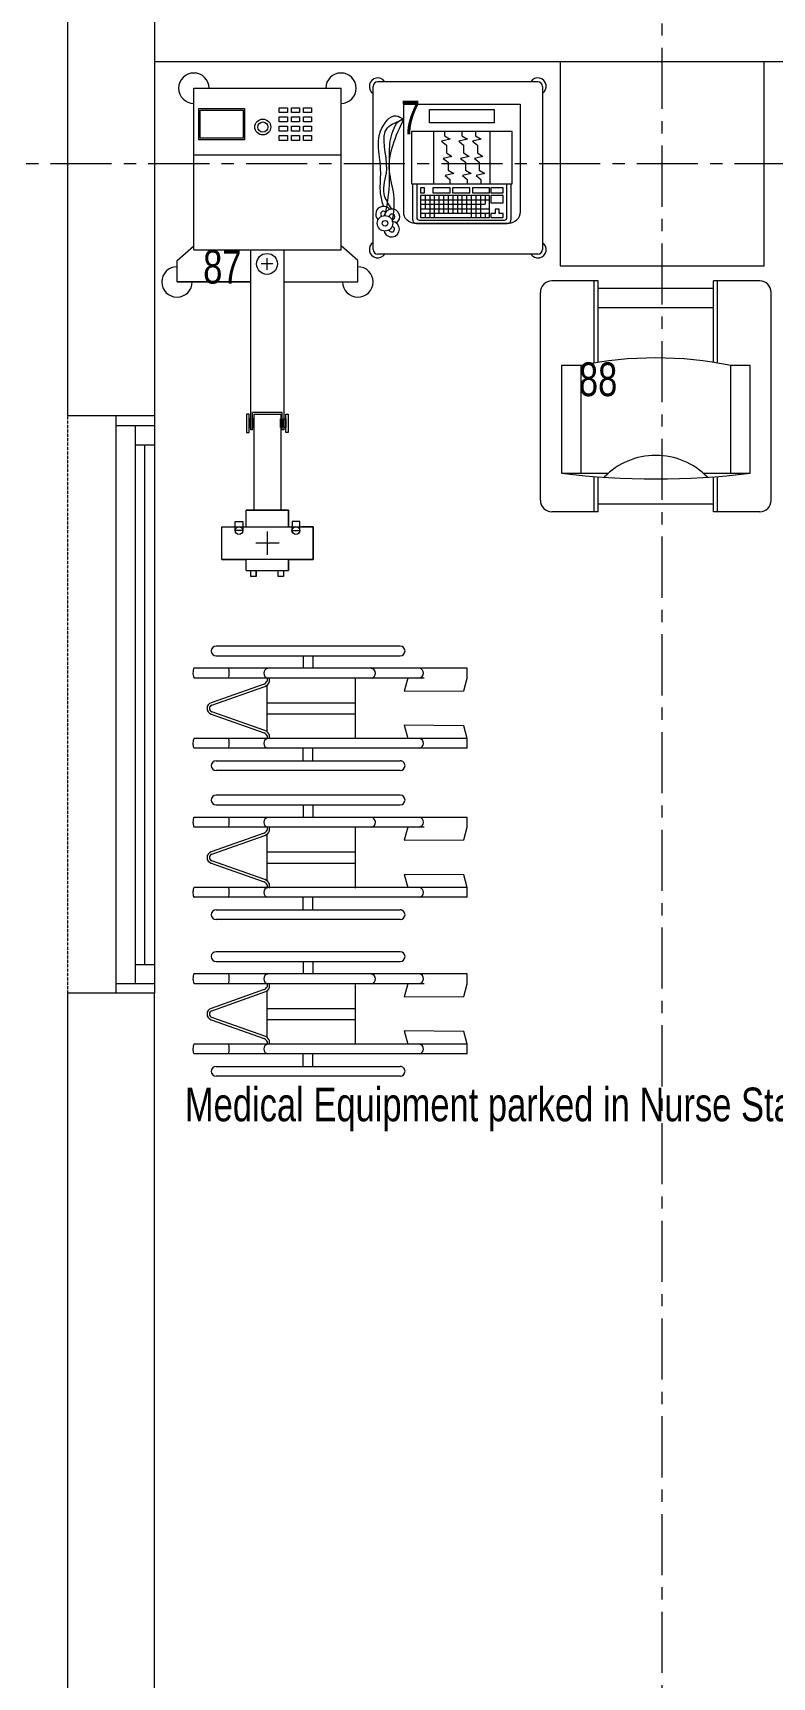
# Model space of a CAD drawing. Header units: millimetres. Extents: x 26027 to 581921, y 7230 to 233891.
# Drawn here: x 464215 to 466137, y 189363 to 193635 of the extents above; entities that cross this region are included whole.
import ezdxf

# ---------------------------------------------------------------- set-up
doc = ezdxf.new("R2010")
doc.units = ezdxf.units.MM
doc.header["$LTSCALE"] = 5
doc.linetypes.add('CENTER', pattern=[50.800000000000004, 31.75, -6.35, 6.35, -6.35])
doc.linetypes.add('HIDDEN2', pattern=[0.1875, 0.125, -0.0625])
for name, color, linetype, lineweight in [('Aluminum', 7, 'Continuous', 5), ('Medical Equipment and Furniture', 163, 'Continuous', 0), ('Medical Equipment and Furniture1', 163, 'Continuous', 5), ('Proj', 7, 'HIDDEN2', 5), ('Structure', 20, 'Continuous', 5), ('Walls', 32, 'Continuous', 5)]:
    doc.layers.add(name, color=color, linetype=linetype, lineweight=lineweight)
doc.layers.add('axes', color=9, linetype='Continuous')
doc.styles.add('X3G_ENTITY_257CFD', font='swisscl.ttf', dxfattribs={"height": 200})

# ---------------------------------------------------------------- blocks, each defined once
blk = doc.blocks.new('HF14449A-P')
for p, q in [((-0.2243775059751442, 0.0577370373966586), (-0.7026048648096104, 0.05773703739666241)), ((-0.04999999999999999, 0), (-0.7602007859651527, -5.054984208996416e-15)), ((-0.7026048648096106, 0.03233703739660326), (-0.2243775059751444, 0.03233703739659945)), ((-0.4762358073185771, 0.03205029861285438), (-0.4762358073185771, -0.0002950138872212758)), ((-0.4508358073185177, 0.03205029861285416), (-0.4508358073185179, -0.0002950138872215013)), ((-0.04999999999999999, -0.02546865540998122), (-0.04999999999999999, 0)), ((-0.1618031039336351, -0.02540000000006603), (-0.7597345173729635, -0.02540000000006154)), ((-0.5779570220005814, -0.04094671940020574), (-0.715803614172783, -0.0895781253343097)), ((-0.5699330887511544, -0.0249490048305598), (-0.5699330887511544, -0.03324462882808872)), ((-0.5635830887511395, -0.03462026651602752), (-0.5635830887511395, -0.02510498611284625)), ((-0.3406452755967694, -0.1836926569049857), (-0.3406452755967694, -0.02510498611284427)), ((-0.2045311156582478, -0.0254000000000658), (-0.2137922712057258, -0.05952686438313258)), ((-0.05894155976088927, -0.05841782636047377), (-0.04999999999999999, -0.02546865540998122)), ((-0.7136895064055186, -0.09556586718853083), (-0.5759671819457279, -0.04700435971061574)), ((-0.570845275597542, -0.0440487082108167), (-0.570845275597542, -0.1647392152101756)), ((-0.2137922712057258, -0.05952686438313258), (-0.05894155976088927, -0.05841782636047377)), ((-0.715803614172783, -0.1192097980866842), (-0.5779570220005821, -0.1678412040207864)), ((-0.5759671819457277, -0.1617835637103768), (-0.7136895064055184, -0.1132220562324626)), ((-0.570845275597542, -0.08993485218987125), (-0.3406452755967694, -0.08993485218987127)), ((-0.570845275597542, -0.1188530712311206), (-0.3406452755967694, -0.1188530712311206)), ((-0.05894155976089149, -0.1493492852977452), (-0.2137922712057282, -0.1482402472750863)), ((-0.2137922712057282, -0.1482402472750863), (-0.2045312076090601, -0.1823667728243303)), ((-0.04990334317732587, -0.18265463148602), (-0.05894155976089149, -0.1493492852977452)), ((-0.05000000000000066, -0.1826621255453766), (-0.7602007859651534, -0.1826621255453819)), ((-0.05000000000000066, -0.2077671116582189), (-0.7592690704582763, -0.2077671116582242)), ((-0.5699330887511542, -0.1755432945929038), (-0.5699330887511542, -0.1836926569049863)), ((-0.5635830887511393, -0.1836926569049863), (-0.5635830887511393, -0.174167656904965)), ((-0.476235807318576, -0.2401124241582979), (-0.4762358073185762, -0.207767111658222)), ((-0.4508358073185166, -0.2401124241582974), (-0.4508358073185168, -0.2077671116582218)), ((-0.05000000000000066, -0.2077671116582189), (-0.05000000000000066, -0.1826621255453766)), ((-0.7026048648096095, -0.2403991629420465), (-0.2243775059751436, -0.2403991629420427)), ((-0.2243775059751433, -0.2657991629421019), (-0.7026048648096095, -0.2657991629421059))]:
    blk.add_line(p, q)
for centre, radius, start, end in [((-0.7026048648096104, 0.04503703739663294), 0.01270000000002967, 90, 180), ((-0.7026048648096104, 0.04503703739663294), 0.01270000000002961, 180, 270), ((-0.2243775059751444, 0.04503703739662913), 0.0127000000000296, 0, 89.99999999999841), ((-0.2243775059751444, 0.04503703739662913), 0.01270000000002961, 270, 0), ((-0.566079508239445, -0.01284776864409838), 0.01270000000002961, 98.73327038483916, 261.2511914792197), ((-0.5847926271257111, -0.0257948213360439), 0.01662244002466088, 294.2819703179935, 333.3731708131581), ((-0.5847926271257111, -0.0257948213360439), 0.02297244002467565, 292.5925545036951, 337.4074454963046), ((-0.301022758555312, -0.01288636813252329), 0.01270000000002962, 279.8277505499607, 82.50015573991185), ((-0.7105766807991707, -0.1043939617104967), 0.01571081920264343, 109.4325194380774, 250.5674805619225), ((-0.7105766807991707, -0.1043939617104967), 0.009360819202628655, 109.4228781946352, 250.5771218053662), ((-0.5847926271257107, -0.1829931020849487), 0.01662244002466079, 26.62682918684179, 65.71802968200791), ((-0.5847926271257107, -0.1829931020849487), 0.02297244002467567, 22.59255450369536, 67.40744549630338), ((-0.5660795082394439, -0.1952143569013449), 0.01270000000002957, 98.74880852078181, 261.2667296151592), ((-0.7026048648096095, -0.2530991629420762), 0.01270000000002958, 90, 180), ((-0.7026048648096095, -0.2530991629420762), 0.01270000000002967, 180, 270), ((-0.2243775059751433, -0.2530991629420724), 0.01270000000002959, 0, 90.00000000000159), ((-0.2243775059751433, -0.2530991629420724), 0.01270000000002961, 270, 0)]:
    blk.add_arc(centre, radius, start, end)
for centre, major_axis, ratio, start_param, end_param in [((-0.7597345173729635, -0.01255223135597267), (-5.915017985722951e-17, 0.01270000000002961), 0.2413765849549183, 0.1526955143072228, 3.141592653589811), ((-0.6698250405496151, -0.01270000510481024), (-3.162756151788923e-17, 0.012697209258653), 0.07812500689761234, 3.141592653589529, 6.498141927817123), ((-0.1757684522076221, -0.01248005796425654), (-1.059669164413782e-16, 0.01270000000002963), 0.9645786867561409, 3.250376864358358, 6.096806715279353), ((-0.759734928211715, -0.1952146186017943), (-1.451081288490829e-05, 0.01269126610106531), 0.2416784160878545, 0.1477409326276395, 3.289333586217433), ((-0.6698250405496158, -0.1953621306501871), (3.020299524565961e-17, 0.01269720925865308), 0.07812500689761107, 3.141592653589598, 6.498141927817073), ((-0.1757684522076228, -0.1951457014914397), (-1.231854239787966e-15, 0.01270000000002964), 0.9645786867561366, 3.252899155220677, 6.098307585245313)]:
    blk.add_ellipse(centre, major_axis=major_axis, ratio=ratio, start_param=start_param, end_param=end_param)
blk = doc.blocks.new('IC.9')
at = {"layer": 'Medical Equipment and Furniture1'}
for p, q in [((32.35900921220991, -23.41280864571269), (31.94300921220992, -23.41280864571269)), ((31.93100921220991, -23.84866390138617), (31.93100921220991, -23.42480864571269)), ((32.37100921220991, -23.42480864571269), (32.37100921220991, -23.84866390138617)), ((32.03313819378553, -23.67841996201236), (32.29017819378555, -23.67841996201241)), ((32.06601789378544, -23.70823846401538), (32.06601789378539, -23.74293886401546)), ((32.07801309378533, -23.70823846401544), (32.07801309378539, -23.76607246401554)), ((32.09000829378539, -23.70823846401535), (32.09000829378539, -23.76607246401528)), ((32.10200349378539, -23.70823846401544), (32.10200349378539, -23.7545056640156)), ((32.11399869378522, -23.70823846401544), (32.11399869378522, -23.7545056640154)), ((32.12599389378528, -23.70823846401538), (32.12599389378522, -23.75450566401551)), ((32.13798909378511, -23.70823846401538), (32.13798909378517, -23.75450566401523)), ((32.14998429378517, -23.70823846401555), (32.14998429378511, -23.75450566401534)), ((32.16197949378511, -23.70823846401544), (32.16197949378522, -23.75450566401548)), ((32.17397469378511, -23.70823846401535), (32.17397469378511, -23.75450566401534)), ((32.18596989378511, -23.70823846401544), (32.18596989378517, -23.76607246401539)), ((32.19796509378511, -23.70823846401535), (32.19796509378506, -23.76607246401539)), ((32.20996029378495, -23.70823846401549), (32.20996029378495, -23.76607246401539)), ((32.22195549378495, -23.70823846401544), (32.22195549378495, -23.7313720640154)), ((32.05402269378544, -23.71980526401541), (32.23395069378546, -23.71980526401546)), ((32.05402269378556, -23.73137206401535), (32.22195549378495, -23.7313720640154)), ((32.0540226937855, -23.74293886401557), (32.23395069378557, -23.74293886401546)), ((32.0540226937855, -23.75450566401548), (32.23395069378563, -23.7545056640154)), ((32.0660178937855, -23.7545056640154), (32.0660178937855, -23.76607246401548)), ((32.22195549378495, -23.7545056640154), (32.221955493785, -23.76607246401551)), ((32.35900921220991, -23.86066390138618), (31.94300921220992, -23.86066390138618))]:
    blk.add_line(p, q, dxfattribs=at)
blk.add_lwpolyline([(32.28285819378556, -23.78123596201237), (32.04045819378553, -23.78123596201237, -0.414213562373095), (32.01045819378555, -23.75123596201237), (32.01045819378555, -23.47107681617243), (32.31285819378559, -23.47107681617243), (32.31285819378559, -23.75123596201237, -0.414213562373095)], format="xyb", close=True, dxfattribs=at)
for points in [[(32.24562993178586, -23.51931305940261), (32.07768645578528, -23.51931305940261), (32.07768645578528, -23.48495281233352), (32.24562993178586, -23.48495281233352)], [(32.29285819378561, -23.5418910565152), (32.03045819378553, -23.5418910565152), (32.03045819378553, -23.67841996201238), (32.29285819378561, -23.67841996201238)], [(32.23538122862936, -23.5418910565152), (32.08793515894178, -23.5418910565152), (32.08793515894178, -23.67841996201236), (32.23538122862936, -23.67841996201236)], [(32.05402269378544, -23.70181246401543), (32.06494689378547, -23.7018124640154), (32.06494689378553, -23.68896046401542), (32.0540226937855, -23.68896046401528)], [(32.05402269378556, -23.76607246401539), (32.23395069378557, -23.76607246401548), (32.23395069378557, -23.70823846401541), (32.05402269378538, -23.70823846401544)], [(32.08615269378538, -23.70181246401549), (32.13113469378555, -23.70181246401521), (32.1311346937855, -23.68896046401542), (32.08615269378549, -23.68896046401551)], [(32.13756069378553, -23.70181246401526), (32.18254269378554, -23.70181246401549), (32.18254269378565, -23.68896046401531), (32.13756069378553, -23.68896046401537)], [(32.18896869378563, -23.70181246401543), (32.23395069378557, -23.70181246401535), (32.23395069378546, -23.68896046401531), (32.18896869378551, -23.68896046401551)], [(32.23716369378559, -23.70181246401529), (32.26929369378564, -23.70181246401535), (32.26929369378564, -23.68896046401551), (32.23716369378553, -23.68896046401537)], [(32.23716369378559, -23.72751646401537), (32.26929369378558, -23.72751646401545), (32.26929369378558, -23.70823846401535), (32.23716369378565, -23.7082384640153)], [(32.23716369378559, -23.76607246401534), (32.26929369378558, -23.76607246401539), (32.26929369378564, -23.75514826401542), (32.25836949378561, -23.7551482640153), (32.25836949378561, -23.74422406401544), (32.24808789378557, -23.7442240640155), (32.24808789378562, -23.75514826401547), (32.23716369378553, -23.75514826401533)]]:
    blk.add_lwpolyline(points, close=True, dxfattribs=at)
for points in [[(32.11674626712306, -23.5418910565152), (32.11674626712306, -23.55312414746118), (32.13129274384073, -23.56237481156856), (32.10881187438235, -23.56766111785333), (32.12137434779584, -23.57757275619181), (32.12137434779584, -23.59541360603015)], [(32.16165819378557, -23.5418910565152), (32.16165819378557, -23.55312414746118), (32.17620467050324, -23.56237481156856), (32.15372380104486, -23.56766111785333), (32.1662862744584, -23.57757275619181), (32.1662862744584, -23.59541360603015)], [(32.19741196313475, -23.5418910565152), (32.19741196313475, -23.55312414746118), (32.21195843985248, -23.56237481156856), (32.18947757039405, -23.56766111785333), (32.20204004380759, -23.57757275619181), (32.20204004380759, -23.59541360603015)], [(32.12137434779584, -23.58649318111097), (32.12137434779584, -23.59772627205695), (32.13592082451356, -23.60697693616436), (32.11343995505513, -23.61226324244913), (32.12600242846867, -23.62217488078758), (32.12600242846867, -23.64001573062592)], [(32.1662862744584, -23.58649318111097), (32.1662862744584, -23.59772627205695), (32.18083275117607, -23.60697693616436), (32.15835188171764, -23.61226324244913), (32.17091435513117, -23.62217488078758), (32.17091435513117, -23.64001573062592)], [(32.20204004380759, -23.58649318111097), (32.20204004380759, -23.59772627205695), (32.21658652052531, -23.60697693616436), (32.19410565106688, -23.61226324244913), (32.20666812448042, -23.62217488078758), (32.20666812448042, -23.64001573062592)], [(32.12600242846867, -23.63109530570676), (32.12600242846867, -23.64232839665274), (32.14054890518639, -23.65157906076013), (32.11806803572796, -23.6568653670449), (32.1306305091415, -23.66677700538338), (32.1306305091415, -23.67841996201238)], [(32.17091435513117, -23.63109530570676), (32.17091435513117, -23.64232839665274), (32.1854608318489, -23.65157906076013), (32.16297996239047, -23.6568653670449), (32.175542435804, -23.66677700538338), (32.175542435804, -23.67841996201238)], [(32.20666812448042, -23.63109530570676), (32.20666812448042, -23.64232839665274), (32.22121460119808, -23.65157906076013), (32.19873373173971, -23.6568653670449), (32.21129620515325, -23.66677700538338), (32.21129620515325, -23.67841996201238)]]:
    blk.add_lwpolyline(points, dxfattribs=at)
for points in [[(32.03313819378553, -23.67841996201236), (32.03313819378548, -23.77021996201239, 0.4142135623732891), (32.04415419378552, -23.7812359620124), (32.27916219378562, -23.78123596201235, 0.4142135623734691), (32.29017819378566, -23.77021996201233), (32.29017819378555, -23.67841996201241)], [(32.04438369378556, -23.67841996201224), (32.04438369378545, -23.76607246401539, 0.414213562373095), (32.05080969378548, -23.77249846401551), (32.2725066937856, -23.77249846401551, 0.414213562373095), (32.27893269378558, -23.76607246401539), (32.27893269378558, -23.67841996201236)]]:
    blk.add_lwpolyline(points, format="xyb", dxfattribs=at)
for radius in [0.02020037412835518, 0.007369391614687629]:
    blk.add_circle((31.96192594937924, -23.78070605433834), radius, dxfattribs=at)
for centre, radius, start, end in [((31.94300921220992, -23.42480864571269), 0.02184401728573721, 33.32239747338802, 236.6776025268943), ((31.94300921220992, -23.42480864571269), 0.012, 90, 180), ((32.35900921220991, -23.42480864571269), 0.02184401728573721, 303.3223974731058, 146.677602526612), ((32.35900921220991, -23.42480864571269), 0.012, 0, 90), ((31.95792985451271, -23.75674487071586), 0.02020037412835518, 36.58801319847039, 226.4298396665764), ((31.95792985451271, -23.75674487071586), 0.007369391614687629, 39.18351800137962, 230.7800821151149), ((31.97990837627907, -23.76406641235812), 0.02020037412835518, 306.531056733292, 170.1101918550076), ((31.97924236046794, -23.79601457454564), 0.02020037412835518, 193.6255468927605, 83.41806949186697), ((31.97924236046794, -23.79601457454564), 0.007369391614687629, 196.5334988627646, 80.51011752260426), ((31.97990837627907, -23.76406641235812), 0.007369391614687629, 269.7291609013587, 175.8287378496676), ((31.94300921220992, -23.84866390138617), 0.02184401728573721, 123.3223974731057, 326.677602526612), ((32.35900921220991, -23.84866390138617), 0.02184401728573721, 213.322397473388, 56.67760252689428), ((31.94300921220992, -23.84866390138617), 0.012, 180, 270), ((32.35900921220991, -23.84866390138617), 0.012, 270, 0)]:
    blk.add_arc(centre, radius, start, end, dxfattribs=at)
for points in [[(31.95792985451271, -23.7365444965875), (31.95032549880409, -23.70285985146134), (31.95075222426294, -23.65381586102754), (31.94787695892438, -23.60988413190094), (31.95060746170219, -23.54098066740173), (31.99088386311257, -23.50141245908048), (32.01060019978826, -23.51030313272142)], [(31.97990837627907, -23.74386603822975), (31.95945094171782, -23.70418204785082), (31.96630771763529, -23.64079670167916), (31.96802218169404, -23.53286997310477), (32.01045819378555, -23.51059940586703)], [(31.98155780537832, -23.77594734180684), (31.98484704826683, -23.70671363369991), (31.97359795755614, -23.64512172664013), (32.01045819378555, -23.51059940586703), (32.01060019978826, -23.51030313272142)]]:
    blk.add_spline(points, degree=3, dxfattribs=at)
blk.add_open_spline([(31.96192594937924, -23.76050568020997), (31.96559744590468, -23.74271138166634), (31.97642022990829, -23.6902576074898), (31.97173908958501, -23.61521641067691), (31.97523445304302, -23.55232320440797), (31.99538639805877, -23.50941739577567), (32.0104581937855, -23.51059940586703)], degree=3, knots=[0, 0, 0, 0, 54.60149237066082, 160.9534842570858, 215.6461979976567, 261.9934536385832, 261.9934536385832, 261.9934536385832, 261.9934536385832], dxfattribs=at)
blk = doc.blocks.new('IC.15')
at = {"layer": 'Medical Equipment and Furniture1'}
for p, q in [((39.14065646081735, -21.9512657528137), (39.10277658437076, -21.99501575281374)), ((39.19649791079314, -21.9512657528137), (39.14065646081735, -21.9512657528137)), ((39.19649791079314, -22.1432657528137), (39.19649791079337, -21.9512657528137)), ((38.69309873401676, -22.37751575281368), (38.69309873401676, -21.99501575281374)), ((39.11309873401683, -21.99501575281374), (38.69309873401676, -21.99501575281374)), ((38.86741137594981, -21.99501575281374), (38.86741137594981, -22.37751575281368)), ((39.11309873401683, -22.14326575281461), (39.11309873401683, -21.99501575281374)), ((39.91791357378224, -22.06779817599499), (39.83260124440608, -22.06779827349737)), ((39.83260124440608, -22.06779827349737), (39.83260124440699, -22.0975357140228)), ((39.91791362253412, -22.1314218199982), (39.91791357378224, -22.06779817599499)), ((39.8326012444079, -22.13142186875098), (39.78922016866954, -22.13142186875189)), ((39.7892202661692, -22.13142211250147), (39.78922026617238, -22.24110939312845)), ((39.94649547700305, -22.13142186874734), (39.91791372003399, -22.13142186874825)), ((39.94649547700647, -22.24110914937432), (39.94649547700305, -22.13142186874734)), ((39.11309873401683, -22.22926575281463), (39.11309873401683, -22.14326575281461)), ((39.11309873401683, -22.14326575281461), (39.58064526617113, -22.14326575281461)), ((39.14959873401676, -22.17204451514021), (39.14959873401676, -22.20248699048898)), ((39.5806452661709, -22.14756575281467), (39.53557634472418, -22.14756575281444)), ((39.53557634472418, -22.14756575281444), (39.53557634472418, -22.2249657528148)), ((39.5806452661709, -22.14326575281461), (39.5806452661709, -22.14756575281467)), ((39.87525748222265, -22.15581801247413), (39.87525748222265, -22.21670296317143)), ((39.94623009120755, -22.14436260734988), (39.9621464993038, -22.14436332358446)), ((39.96214591430521, -22.15850079530946), (39.94649561813526, -22.15850016899435)), ((39.9621464993038, -22.14436332358446), (39.96214591430521, -22.15850079530946)), ((39.16481997169126, -22.18726575281471), (39.13437749634249, -22.18726575281471)), ((39.90569995757119, -22.18626048782266), (39.84481500687389, -22.18626048782266)), ((39.96214367181142, -22.21553818123516), (39.94649547700556, -22.21553818123584)), ((39.96214367181142, -22.21553818123516), (39.96214313556288, -22.2296756529604)), ((39.11309873401683, -22.37751575281368), (39.11309873401683, -22.22926575281463)), ((39.5806452661709, -22.22926575281463), (39.11309873401683, -22.22926575281463)), ((39.19649791079337, -22.42126575281372), (39.19649791079314, -22.22926575281372)), ((39.19649791079314, -22.22926575281372), (39.19649791079337, -22.42126575281372)), ((39.5806452661709, -22.2249657528148), (39.53557634472418, -22.2249657528148)), ((39.5806452661709, -22.2249657528148), (39.5806452661709, -22.22926575281463)), ((39.83260124441131, -22.24110914937751), (39.78922021742255, -22.24110914937864)), ((39.83260134191096, -22.2457354176247), (39.83260134191096, -22.24110944187669)), ((39.91791372003922, -22.30472270214841), (39.91791372003718, -22.24110914937478)), ((39.94649547700647, -22.24110914937432), (39.91791372003718, -22.24110914937478)), ((39.96214313556288, -22.2296756529604), (39.94622989645313, -22.22967501611924)), ((39.8326013906626, -22.30472279965079), (39.83260139066169, -22.27498535912559)), ((39.91791372003922, -22.30472270214841), (39.8326013906626, -22.30472279965079)), ((39.11309873401683, -22.37751575281368), (38.69309873401676, -22.37751575281368)), ((39.14065646081735, -22.42126575281372), (39.10277658437121, -22.37751575281368)), ((39.19649791079314, -22.42126575281372), (39.14065646081735, -22.42126575281372))]:
    blk.add_line(p, q, dxfattribs=at)
for points in [[(38.75644712077155, -22.07131417890082), (38.75644712077155, -22.09250195107779), (38.7437264238547, -22.09250195107779), (38.7437264238547, -22.07131417890082)], [(38.78056257876642, -22.07131417890082), (38.78056257876642, -22.09250195107779), (38.76784188184956, -22.09250195107779), (38.76784188184956, -22.07131417890082)], [(38.80467803676129, -22.07131417890082), (38.80467803676129, -22.09250195107779), (38.79195733984443, -22.09250195107779), (38.79195733984443, -22.07131417890082)], [(38.82879349475616, -22.07131417890082), (38.82879349475616, -22.09250195107779), (38.8160727978393, -22.09250195107779), (38.8160727978393, -22.07131417890082)], [(39.83260124440608, -22.06779827349737), (39.91791372003195, -22.06779827349487), (39.91791372003922, -22.30472270214841), (39.83260124441313, -22.30472270215091)], [(38.75644712077155, -22.10286452960781), (38.75644712077155, -22.12405230178501), (38.7437264238547, -22.12405230178501), (38.7437264238547, -22.10286452960781)], [(38.78056257876642, -22.10286452960781), (38.78056257876642, -22.12405230178501), (38.76784188184956, -22.12405230178501), (38.76784188184956, -22.10286452960781)], [(38.80467803676129, -22.10286452960781), (38.80467803676129, -22.12405230178501), (38.79195733984443, -22.12405230178501), (38.79195733984443, -22.10286452960781)], [(38.82879349475616, -22.10286452960781), (38.82879349475616, -22.12405230178501), (38.8160727978393, -22.12405230178501), (38.8160727978393, -22.10286452960781)], [(39.58738884472405, -22.1320157528146), (39.58738884472405, -22.13876575281461), (39.53976384472412, -22.13876575281461), (39.53976384472412, -22.1320157528146)], [(39.84243685838146, -22.10234222137251), (39.81881641937753, -22.10234222137342), (39.81881641937798, -22.12225303693981), (39.84243685838192, -22.12244405788942)], [(38.75644712077155, -22.13441488031481), (38.75644712077155, -22.15560265249201), (38.7437264238547, -22.15560265249201), (38.7437264238547, -22.13441488031481)], [(38.78056257876642, -22.13441488031481), (38.78056257876642, -22.15560265249201), (38.76784188184956, -22.15560265249201), (38.76784188184956, -22.13441488031481)], [(38.80467803676129, -22.13441488031481), (38.80467803676129, -22.15560265249201), (38.79195733984443, -22.15560265249201), (38.79195733984443, -22.13441488031481)], [(38.82879349475616, -22.13441488031481), (38.82879349475616, -22.15560265249201), (38.8160727978393, -22.15560265249201), (38.8160727978393, -22.13441488031481)], [(39.78922026617079, -22.1514357528149), (39.78922026617079, -22.22109575281502), (39.54014526617084, -22.22109575281502), (39.54014526617084, -22.1514357528149)], [(39.57482634472399, -22.13876575281461), (39.57482634472399, -22.14326575281461), (39.55232634472418, -22.14326575281461), (39.55232634472418, -22.13876575281461)], [(39.57482634472399, -22.14756575281444), (39.57482634472399, -22.15206575281445), (39.55232634472418, -22.15206575281445), (39.55232634472418, -22.14756575281444)], [(39.94623009120755, -22.14436260734988), (39.96214591430476, -22.14436260734942), (39.96214591430521, -22.15850079530946), (39.94623009120801, -22.15850079531015)], [(39.94649547700556, -22.21553818123584), (39.96214313556243, -22.21553818123516), (39.96214313556288, -22.2296756529604), (39.94649547700624, -22.22967565296108)], [(38.82686683196266, -22.24548595136594), (38.82686683196266, -22.36456871661721), (38.74598457060074, -22.36456871661721), (38.74598457060074, -22.24548595136594)], [(38.82311683196281, -22.24923595136579), (38.82311683196281, -22.36081871661736), (38.74973457060082, -22.36081871661736), (38.74973457060082, -22.24923595136579)], [(39.58738884472405, -22.2405157528151), (39.58738884472405, -22.23376575281509), (39.53976384472412, -22.23376575281509), (39.53976384472412, -22.2405157528151)], [(39.57482634472399, -22.2249657528148), (39.57482634472399, -22.22046575281479), (39.55232634472418, -22.22046575281479), (39.55232634472418, -22.2249657528148)], [(39.57482634472399, -22.23376575281509), (39.57482634472399, -22.22926575281508), (39.55232634472418, -22.22926575281508), (39.55232634472418, -22.23376575281509)], [(39.84243685838601, -22.27017875427487), (39.8188164193823, -22.27017875427578), (39.81881641938185, -22.25026793870961), (39.84243685838555, -22.25007691775795)]]:
    blk.add_lwpolyline(points, close=True, dxfattribs=at)
for points in [[(39.83260134191096, -22.24110914937751), (39.78922026617238, -22.24110914937864), (39.7892202661692, -22.13142211250147), (39.8326012444079, -22.13142211250056)], [(39.91791362253412, -22.1314221124976), (39.94649547700305, -22.13142211249692)], [(39.94649547700647, -22.24110914937432), (39.91791372003718, -22.24110914937478)]]:
    blk.add_lwpolyline(points, dxfattribs=at)
for centre, radius in [((39.84243685838169, -22.11239313963119), 0.01005091825833141), ((39.8424402366204, -22.11215783763578), 0.01005091825833141), ((39.14959873401676, -22.18726575281471), 0.027123966656014), ((38.79394624359429, -22.19834828892908), 0.02063505186326802), ((38.79394624359429, -22.19834828892908), 0.01313505186326802), ((39.84243685838601, -22.26012783601641), 0.01005091825833141)]:
    blk.add_circle(centre, radius, dxfattribs=at)
for centre, start, end in [((39.19649791079314, -21.9512657528137), 270, 180), ((38.69309873401676, -21.99501575281374), 0, 270), ((38.69309873401676, -22.37751575281368), 90, 0), ((39.19649791079314, -22.42126575281372), 180, 90)]:
    blk.add_arc(centre, 0.03953529688389972, start, end, dxfattribs=at)
blk = doc.blocks.new('ME11218-P')
at = {"layer": 'Medical Equipment and Furniture1'}
for p, q in [((0.01499999999992951, 0.5799999999999841), (0.1349999999999909, 0.5799999999999841)), ((0.125, 0.5799999999999841), (0.125, 0.4883125618935651)), ((0.1349999999999909, 0.5799999999999841), (0.1349999999999909, 0.4890594810876223)), ((0.1349999999999909, 0.5600000000000023), (0.4350000000000023, 0.5599999999999739)), ((0.4350000000000023, 0.5800000000000125), (0.5550000000000068, 0.5800000000000125)), ((0.4350000000000023, 0.5800000000000125), (0.4350000000000023, 0.4890594810876223)), ((0.44500000000005, 0.5799999999999841), (0.4449999999999932, 0.4883125618935651)), ((-0.01499999999998636, 0.549999999999983), (-0.0150000000000432, 0.01000000000001933)), ((0.5849999999999227, 0.549999999999983), (0.5849999999999227, 0.009999999999990905)), ((0.1613316734856198, 0.4799999999999613), (0.04000000000002046, 0.4799999999999898)), ((0.04000000000002046, 0.4799999999999898), (0.04000000000002046, 0.1999999999999886)), ((0.08999999999997499, 0.4799999999999898), (0.09000000000003183, 0.1999999999999886)), ((0.5299999999999727, 0.4799999999999898), (0.4086683265143165, 0.4799999999999898)), ((0.4799999999999613, 0.1999999999999886), (0.4799999999999613, 0.4799999999999898)), ((0.5299999999999727, 0.1999999999999886), (0.5299999999999727, 0.4799999999999898)), ((0.04000000000002046, 0.1999999999999886), (0.09000000000003183, 0.1999999999999602)), ((0.1249999999999432, 0.1934183749043825), (0.1249999999999432, -0.02000000000001023)), ((0.1349999999999909, 0.1917833953973229), (0.1349999999999909, -0.02000000000001023)), ((0.4350000000000023, 0.1917833953972945), (0.4350000000000023, -0.02000000000001023)), ((0.4449999999999932, 0.1934183749043825), (0.4449999999999932, -0.02000000000001023)), ((0.4799999999999613, 0.1999999999999886), (0.5299999999999727, 0.1999999999999886)), ((0.1349999999999909, 0.05000000000001137), (0.4350000000000023, 0.04999999999998295)), ((0.1349999999999341, 0), (0.4350000000000023, 0)), ((0.01499999999998636, -0.02000000000001023), (0.1349999999999909, -0.02000000000001023)), ((0.4350000000000023, -0.02000000000001023), (0.5550000000000637, -0.02000000000001023))]:
    blk.add_line(p, q, dxfattribs=at)
for centre, radius, start, end in [((0.01499999999998636, 0.5500000000000114), 0.03, 90, 180), ((0.5550000000000068, 0.549999999999983), 0.03, 0, 90), ((0.2849999999999682, -1.58650499296084), 2.080977627446308, 83.23870720670634, 96.7612927932969), ((0.285000000000025, 0.620773040320671), 0.1873790379524683, 224.2026724167708, 315.7973275832327), ((0.285000000000025, 1.140625), 0.9606249999999923, 258.2879728291412, 281.7120271708557), ((0.01499999999992951, 0.009999999999990905), 0.03, 180, 270), ((0.5550000000000068, 0.009999999999990905), 0.03, 270, 0)]:
    blk.add_arc(centre, radius, start, end, dxfattribs=at)

msp = doc.modelspace()

# ---------------------------------------------------------------- linework, layer by layer
at = {"layer": 'Aluminum'}
for p, q in [((464430.8119014823, 192639.7662618815, 2.361867224041323), (464430.8119014846, 191139.7662618815, 2.361867224041323)), ((464530.8119014823, 192639.7662618815, 2.361867224041323), (464530.8119014846, 191139.7662618815, 2.361867224041323)), ((464430.8119014823, 192614.7662618815, 2.361867224041323), (464530.8119014823, 192614.7662618815, 2.361867224041323)), ((464480.8119014823, 192614.7662618815, 2.361867224041323), (464480.8119014846, 191164.7662618815, 2.361867224041323)), ((464480.8119014823, 192564.7662618815, 2.361867224041323), (464530.8119014823, 192564.7662618815, 2.361867224041323)), ((464505.8119014846, 191214.7662618815, 2.361867224041323), (464505.8119014823, 192564.7662618815, 2.361867224041323)), ((464480.8119014846, 191214.7662618815, 2.361867224041323), (464530.8119014846, 191214.7662618815, 2.361867224041323)), ((464430.8119014846, 191164.7662618815, 2.361867224041323), (464530.8119014846, 191164.7662618815, 2.361867224041323))]:
    msp.add_line(p, q, dxfattribs=at)
at = {"layer": 'axes', "linetype": 'CENTER', "lineweight": 0}
for p, q in [((465850.8136326098, 120285.5883598276, 2.361868934011637), (465850.8136326098, 230891.1259078742, 2.361868934011637)), ((544175.8116164189, 193295.265920257, 2.361869228524742), (460984.268460267, 193295.265920257, 2.361869228524742))]:
    msp.add_line(p, q, dxfattribs=at)
at = {"layer": 'Proj'}
msp.add_line((464305.8119014846, 191139.7662618815, 2.361867224041323), (464305.8119014823, 192639.7662618815, 2.361867224041323), dxfattribs=at)
at = {"layer": 'Structure', "elevation": 2.361868934011574}
msp.add_lwpolyline([(465585.8126072865, 193030.2665009852), (466115.8126072865, 193030.2665009852), (466115.8126072865, 193560.2665009852), (465585.8126072865, 193560.2665009852)], close=True, dxfattribs=at)
at = {"layer": 'Walls'}
for p, q in [((464305.8117923811, 192639.7662618815, 2.361866340501511), (464305.8116832799, 194229.7672461092, 2.361868107581055)), ((464530.8116832799, 194229.7672461094, 2.361868107581055), (464530.8116832799, 192639.7662618815, 2.361868107581055)), ((468785.8126072865, 193560.2665009852, 2.361868934011574), (464530.8116832799, 193560.2665009852, 2.361868107581055)), ((464530.8120105844, 192639.7662618815, 2.361867224041323), (464305.8117923811, 192639.7662618815, 2.361867224041323)), ((464305.8118221024, 188269.7662620016, 2.361869523038339), (464305.8119312041, 191139.7662618815, 2.361869523038339)), ((464530.8119312041, 191139.7662618815, 2.361867224041323), (464305.8119312041, 191139.7662618815, 2.361867224041323)), ((464530.8115621451, 188269.7662620016, 2.361869523038339), (464530.8117923811, 191139.7662618817, 2.361869523038339))]:
    msp.add_line(p, q, dxfattribs=at)

# ---------------------------------------------------------------- block references
at = {"layer": 'Medical Equipment and Furniture', "xscale": 1000, "yscale": 1000, "zscale": 1000, "rotation": 270}
msp.add_blockref('IC.15', (487011.0026430897, 232184.5420099762, -2.944692747419708e-07), dxfattribs=at)
at = {"layer": 'Medical Equipment and Furniture', "xscale": 1000, "yscale": 1000, "zscale": 1000}
for name, p in [('IC.9', (433168.4242374648, 216921.176686503, -2.944692747419708e-07)), ('HF14449A-P', (465394.0045922305, 191984.1954912113, -2.944692747419708e-07)), ('HF14449A-P', (465394.0045922305, 191596.7406010793, -2.944692747419708e-07)), ('HF14449A-P', (465394.0045922305, 191189.9162632392, -2.944692747419708e-07))]:
    msp.add_blockref(name, p, dxfattribs=at)
at = {"layer": 'Medical Equipment and Furniture', "extrusion": (6.553502712713007e-15, 1.266914681304743e-09, -1), "xscale": -1000, "yscale": 1000, "zscale": 1000, "rotation": 180.0003354827372}
msp.add_blockref('ME11218-P', (-466119.2117456081, 192970.7094411841, 0.0002445469044443889), dxfattribs=at)

# ---------------------------------------------------------------- texts
at = {"layer": 'Medical Equipment and Furniture', "char_height": 87.47307164393663, "attachment_point": 2, "style": 'X3G_ENTITY_257CFD'}
for s, insert in [('7', (465196.9584632274, 193459.391220161, 0.0001321362104746981)), ('87', (464707.6118902757, 193071.4432759595, -2.944692747419708e-07)), ('88', (465684.2106226706, 192778.9285928363, -3.093977012369464e-07))]:
    msp.add_mtext(s, dxfattribs=dict(at, insert=insert))
at = {"layer": 'Medical Equipment and Furniture', "color": 1, "insert": (466013.4652138925, 190894.4230764294, -2.944692747419708e-07), "char_height": 87.47307164393663, "width": 3260.53706408931, "attachment_point": 2, "style": 'X3G_ENTITY_257CFD'}
msp.add_mtext('Medical Equipment parked in Nurse Station to be used in patient areas', dxfattribs=at)

doc.saveas('drawing.dxf')
